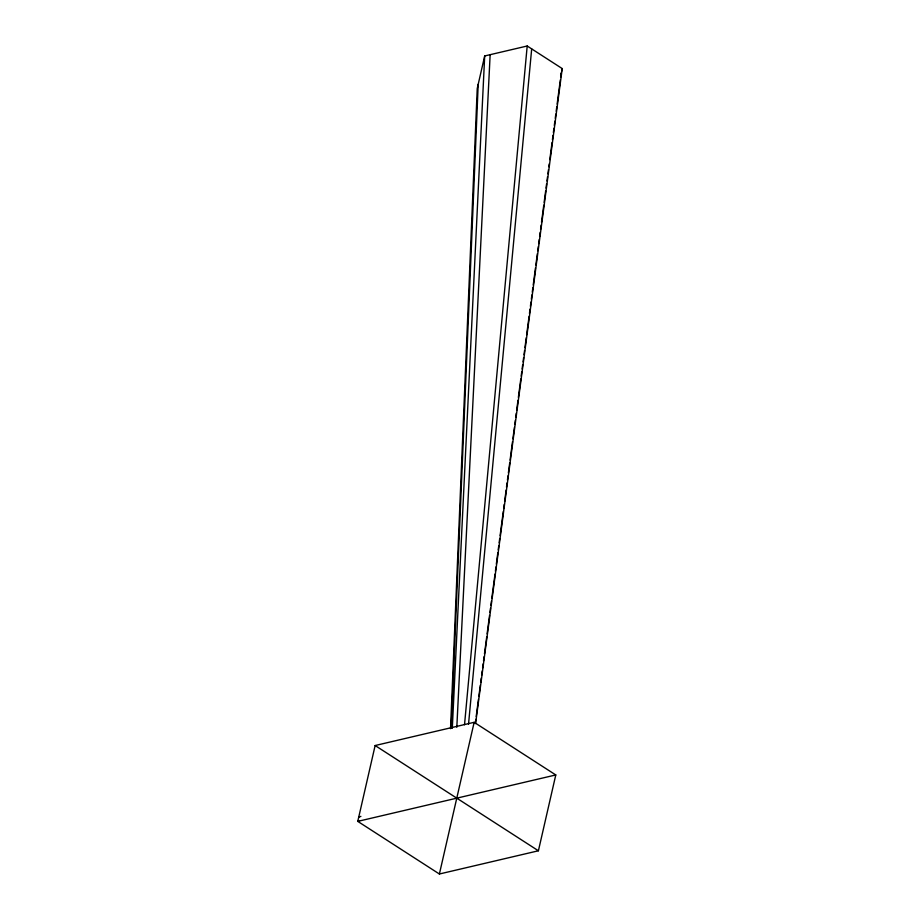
<?xml version="1.0" encoding="UTF-8"?>
<svg xmlns="http://www.w3.org/2000/svg" width="920" height="920" viewBox="0 0 920 920"><rect width="100%" height="100%" fill="white"/><g stroke="black" fill="none" stroke-linecap="round" stroke-linejoin="round"><path stroke-width="1.38" d="M450.535 728.674L477.238 88.515L484.69 55.959L527.194 46L562.235 68.586L475.651 723.108M451.202 728.192L478.193 84.341M452.295 728.329L484.69 55.959M456.815 727.271L490.141 54.682M464.519 724.741L527.194 46M468.533 724.189L531.679 48.898M475.249 723.615L475.812 719.348M476.192 716.496L478.446 699.407M478.825 696.555L480.332 685.17M480.711 682.318L481.275 678.04M481.654 675.199L482.218 670.921M482.586 668.069L483.161 663.803M483.529 660.951L484.092 656.684M484.472 653.832L486.737 636.744M487.105 633.891L489.555 615.376M489.934 612.536L490.498 608.258M490.877 605.406L491.441 601.139M491.809 598.287L495.017 574.08M495.397 571.228L495.96 566.962M496.328 564.109L497.835 552.713M498.214 549.861L498.778 545.594M499.157 542.742L499.721 538.476M500.1 535.624L503.297 511.416M503.677 508.565L504.24 504.298M504.62 501.446L506.126 490.049M506.494 487.197L507.058 482.931M507.437 480.079L508.001 475.812M508.38 472.96L509.703 462.99M510.071 460.138L512.52 441.623M512.9 438.782L514.406 427.386M514.786 424.534L515.349 420.267M515.717 417.416L516.281 413.149M516.66 410.297L517.983 400.327M518.362 397.474L520.8 378.959M521.18 376.119L521.743 371.841M522.123 368.989L522.686 364.722M523.066 361.87L523.629 357.604M524.009 354.752L524.572 350.474M524.941 347.633L526.263 337.663M526.642 334.811L529.092 316.296M529.46 313.455L530.023 309.178M530.403 306.325L530.966 302.059M531.346 299.207L531.909 294.94M532.289 292.089L532.852 287.81M533.232 284.97L535.486 267.881M535.865 265.029L537.372 253.632M537.751 250.78L538.315 246.514M538.683 243.662L539.246 239.395M539.626 236.543L540.189 232.265M540.569 229.425L541.132 225.147M541.512 222.306L543.766 205.206M544.145 202.365L545.652 190.969M546.031 188.117L546.595 183.85M546.974 180.998L547.538 176.732M547.906 173.88L548.481 169.602M548.849 166.761L549.228 163.909M549.792 159.631L552.058 142.542M552.425 139.702L552.989 135.424M553.368 132.572L553.932 128.305M554.311 125.453L554.875 121.187M555.254 118.335L555.818 114.057M556.197 111.216L556.761 106.938M557.14 104.098L560.337 79.879M560.717 77.038L561.28 72.76L560.659 75.463M375.141 745.533L357.765 821.376L439.392 874L538.407 850.781L555.784 774.95L474.156 722.315L375.141 745.533L538.407 850.781M561.591 71.369L562.235 68.586M439.392 874L474.156 722.315M359.927 820.525L357.765 821.376L555.784 774.95M358.719 817.201L360.881 816.373"/></g></svg>
